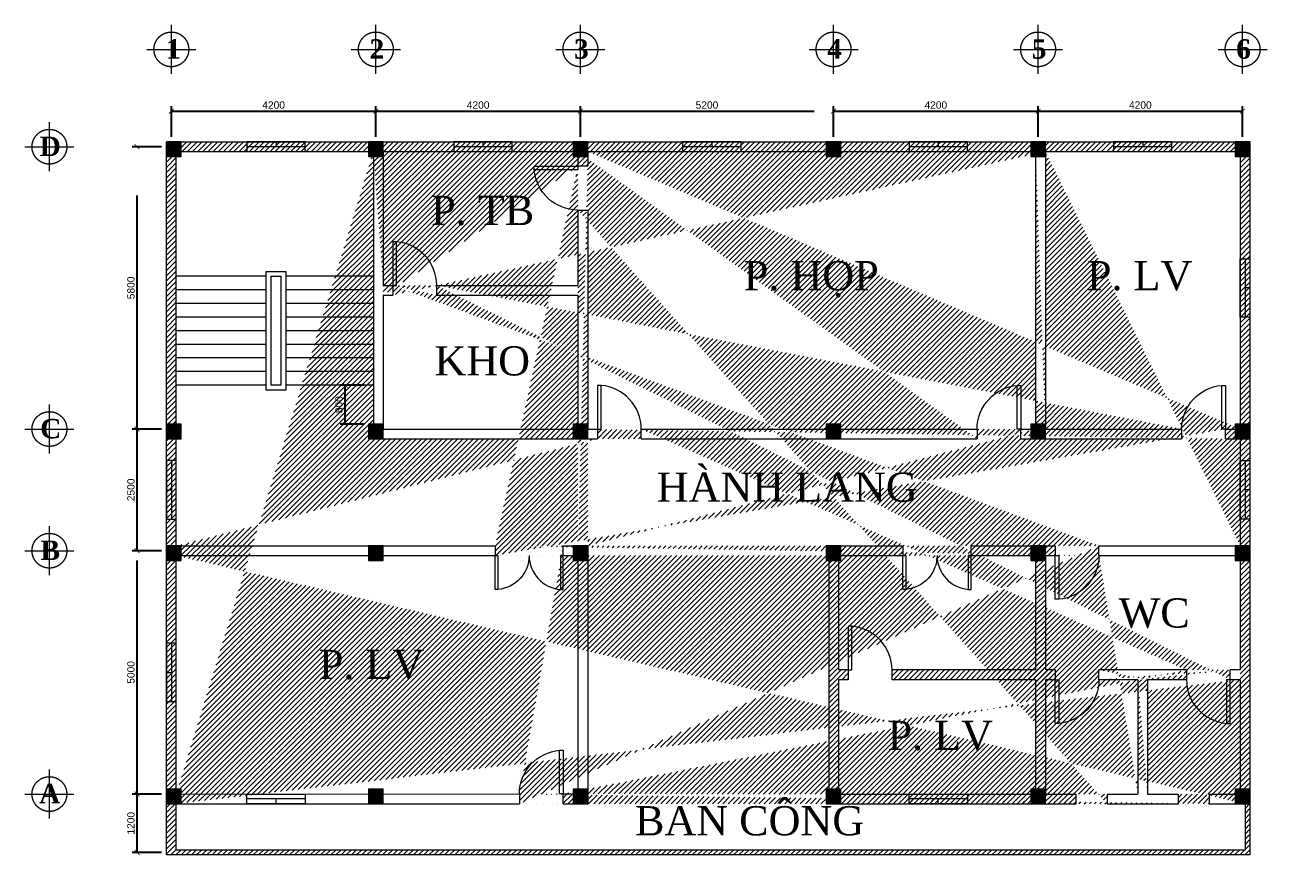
# Model space of a CAD drawing. Header units: inches. Extents: x 841 to 113868, y -38399 to 20899.
# Drawn here: x 841 to 26355, y 3195 to 20255 of the extents above; entities that cross this region are included whole.
import ezdxf

# ---------------------------------------------------------------- set-up
doc = ezdxf.new("R2010")
doc.units = ezdxf.units.IN
doc.header["$MEASUREMENT"] = 0
doc.linetypes.add('ACAD_ISO04W100', pattern=[30, 24, -3, 0, -3])
for name, color, linetype, lineweight in [('COT', 2, 'Continuous', 13), ('CUA DI', 3, 'Continuous', 9), ('HATCH', 8, 'Continuous', 5), ('KICH THUOC', 6, 'ACAD_ISO04W100', 5), ('NET DAM', 1, 'Continuous', 13), ('TEXT', 6, 'ACAD_ISO04W100', 5), ('TUONG', 1, 'Continuous', 13)]:
    doc.layers.add(name, color=color, linetype=linetype, lineweight=lineweight)
doc.layers.get('0').off()
doc.styles.get("Standard").update_dxf_attribs({"font": 'arial.ttf'})
doc.styles.add('TEXT', font='times.ttf')
doc.dimstyles.new('TL 100', dxfattribs={"dimscale": 100, "dimtxt": 1.5, "dimasz": 1, "dimexe": 1, "dimexo": 1, "dimgap": 0.5, "dimtad": 1, "dimtoh": 1, "dimdec": 0, "dimzin": 0, "dimdsep": 46, "dimtxsty": 'Standard', "dimblk": 'ARCHTICK', "dimblk1": 'ARCHTICK', "dimblk2": 'ARCHTICK', "dimcen": 6, "dimadec": 0, "dimazin": 0, "dimtfac": 1, "dimtdec": 0, "dimtofl": 0, "dimtmove": 2, "dimatfit": 3, "dimfxl": 1, "dimtolj": 1, "dimtzin": 0, "dimarcsym": 1})

# ---------------------------------------------------------------- blocks, each defined once
blk = doc.blocks.new('A$C3B6774D8')
at = {"layer": 'CUA DI', "ltscale": 200}
for p, q in [((1200, 100), (0, 100)), ((600, 200), (600, 100))]:
    blk.add_line(p, q, dxfattribs=at)
blk.add_lwpolyline([(0, 0), (1200, 0), (1200, 200), (0, 200)], close=True, dxfattribs=at)
blk = doc.blocks.new('_ArchTick')
at = {"color": 0, "linetype": 'ByBlock', "const_width": 0.15}
blk.add_lwpolyline([(-0.5, -0.5), (0.5, 0.5)], dxfattribs=at)
blk = doc.blocks.new('*D4')
at = {"layer": 'KICH THUOC', "color": 0, "lineweight": -2, "ltscale": 200, "transparency": 16777216}
for p, q in [((3650, 4450), (3045, 4450)), ((3145, 3250), (3145, 4450)), ((3650, 3250), (3045, 3250))]:
    blk.add_line(p, q, dxfattribs=at)
at = {"layer": 'KICH THUOC', "color": 0, "lineweight": -2, "transparency": 16777216, "xscale": 100, "yscale": 100, "zscale": 100}
for p, rotation in [((3145, 4450), 90), ((3145, 3250), 270)]:
    blk.add_blockref('_ArchTick', p, dxfattribs=dict(at, rotation=rotation))
at = {"layer": 'KICH THUOC', "color": 0, "ltscale": 200, "transparency": 16777216, "insert": (3020, 3850), "char_height": 150, "attachment_point": 5, "rotation": 90}
blk.add_mtext('\\A1;1200', dxfattribs=at)
blk = doc.blocks.new('*D5')
at = {"layer": 'KICH THUOC', "color": 0, "lineweight": -2, "ltscale": 200, "transparency": 16777216}
for p, q in [((3650, 9450), (3045, 9450)), ((3145, 4450), (3145, 9450)), ((3650, 4450), (3045, 4450))]:
    blk.add_line(p, q, dxfattribs=at)
at = {"layer": 'KICH THUOC', "color": 0, "lineweight": -2, "transparency": 16777216, "xscale": 100, "yscale": 100, "zscale": 100}
for p, rotation in [((3145, 9450), 90), ((3145, 4450), 270)]:
    blk.add_blockref('_ArchTick', p, dxfattribs=dict(at, rotation=rotation))
at = {"layer": 'KICH THUOC', "color": 0, "ltscale": 200, "transparency": 16777216, "insert": (3020, 6950), "char_height": 150, "attachment_point": 5, "rotation": 90}
blk.add_mtext('\\A1;5000', dxfattribs=at)
blk = doc.blocks.new('*D6')
at = {"layer": 'KICH THUOC', "color": 0, "lineweight": -2, "ltscale": 200, "transparency": 16777216}
for p, q in [((3650, 11950), (3045, 11950)), ((3145, 9450), (3145, 11950)), ((3650, 9450), (3045, 9450))]:
    blk.add_line(p, q, dxfattribs=at)
at = {"layer": 'KICH THUOC', "color": 0, "lineweight": -2, "transparency": 16777216, "xscale": 100, "yscale": 100, "zscale": 100}
for p, rotation in [((3145, 11950), 90), ((3145, 9450), 270)]:
    blk.add_blockref('_ArchTick', p, dxfattribs=dict(at, rotation=rotation))
at = {"layer": 'KICH THUOC', "color": 0, "ltscale": 200, "transparency": 16777216, "insert": (3020, 10700), "char_height": 150, "attachment_point": 5, "rotation": 90}
blk.add_mtext('\\A1;2500', dxfattribs=at)
blk = doc.blocks.new('*D7')
at = {"layer": 'KICH THUOC', "color": 0, "lineweight": -2, "ltscale": 200, "transparency": 16777216}
for p, q in [((3650, 17750), (3045, 17750)), ((3145, 11950), (3145, 17750)), ((3650, 11950), (3045, 11950))]:
    blk.add_line(p, q, dxfattribs=at)
at = {"layer": 'KICH THUOC', "color": 0, "lineweight": -2, "transparency": 16777216, "xscale": 100, "yscale": 100, "zscale": 100}
for p, rotation in [((3145, 17750), 90), ((3145, 11950), 270)]:
    blk.add_blockref('_ArchTick', p, dxfattribs=dict(at, rotation=rotation))
at = {"layer": 'KICH THUOC', "color": 0, "ltscale": 200, "transparency": 16777216, "insert": (3020, 14850), "char_height": 150, "attachment_point": 5, "rotation": 90}
blk.add_mtext('\\A1;5800', dxfattribs=at)
blk = doc.blocks.new('*D8')
at = {"layer": 'KICH THUOC', "color": 0, "lineweight": -2, "ltscale": 200, "transparency": 16777216}
for p, q in [((3850, 17950), (3850, 18581)), ((3850, 18481), (8050, 18481)), ((8050, 17950), (8050, 18581))]:
    blk.add_line(p, q, dxfattribs=at)
at = {"layer": 'KICH THUOC', "color": 0, "lineweight": -2, "transparency": 16777216, "xscale": 100, "yscale": 100, "zscale": 100, "rotation": 180}
blk.add_blockref('_ArchTick', (3850, 18481), dxfattribs=at)
at = {"layer": 'KICH THUOC', "color": 0, "lineweight": -2, "transparency": 16777216, "xscale": 100, "yscale": 100, "zscale": 100}
blk.add_blockref('_ArchTick', (8050, 18481), dxfattribs=at)
at = {"layer": 'KICH THUOC', "color": 0, "ltscale": 200, "transparency": 16777216, "insert": (5950, 18606), "char_height": 150, "attachment_point": 5}
blk.add_mtext('\\A1;4200', dxfattribs=at)
blk = doc.blocks.new('*D9')
at = {"layer": 'KICH THUOC', "color": 0, "lineweight": -2, "ltscale": 200, "transparency": 16777216}
for p, q in [((8050, 17950), (8050, 18581)), ((8050, 18481), (12250, 18481)), ((12250, 17950), (12250, 18581))]:
    blk.add_line(p, q, dxfattribs=at)
at = {"layer": 'KICH THUOC', "color": 0, "lineweight": -2, "transparency": 16777216, "xscale": 100, "yscale": 100, "zscale": 100, "rotation": 180}
blk.add_blockref('_ArchTick', (8050, 18481), dxfattribs=at)
at = {"layer": 'KICH THUOC', "color": 0, "lineweight": -2, "transparency": 16777216, "xscale": 100, "yscale": 100, "zscale": 100}
blk.add_blockref('_ArchTick', (12250, 18481), dxfattribs=at)
at = {"layer": 'KICH THUOC', "color": 0, "ltscale": 200, "transparency": 16777216, "insert": (10150, 18606), "char_height": 150, "attachment_point": 5}
blk.add_mtext('\\A1;4200', dxfattribs=at)
blk = doc.blocks.new('*D10')
at = {"layer": 'KICH THUOC', "color": 0, "lineweight": -2, "ltscale": 200, "transparency": 16777216}
for p, q in [((12250, 17950), (12250, 18581)), ((12250, 18481), (17450, 18481)), ((17450, 17950), (17450, 18581))]:
    blk.add_line(p, q, dxfattribs=at)
at = {"layer": 'KICH THUOC', "color": 0, "lineweight": -2, "transparency": 16777216, "xscale": 100, "yscale": 100, "zscale": 100, "rotation": 180}
blk.add_blockref('_ArchTick', (12250, 18481), dxfattribs=at)
at = {"layer": 'KICH THUOC', "color": 0, "lineweight": -2, "transparency": 16777216, "xscale": 100, "yscale": 100, "zscale": 100}
blk.add_blockref('_ArchTick', (17450, 18481), dxfattribs=at)
at = {"layer": 'KICH THUOC', "color": 0, "ltscale": 200, "transparency": 16777216, "insert": (14850, 18606), "char_height": 150, "attachment_point": 5}
blk.add_mtext('\\A1;5200', dxfattribs=at)
blk = doc.blocks.new('*D11')
at = {"layer": 'KICH THUOC', "color": 0, "lineweight": -2, "ltscale": 200, "transparency": 16777216}
for p, q in [((17450, 17950), (17450, 18581)), ((17450, 18481), (21650, 18481)), ((21650, 17950), (21650, 18581))]:
    blk.add_line(p, q, dxfattribs=at)
at = {"layer": 'KICH THUOC', "color": 0, "lineweight": -2, "transparency": 16777216, "xscale": 100, "yscale": 100, "zscale": 100, "rotation": 180}
blk.add_blockref('_ArchTick', (17450, 18481), dxfattribs=at)
at = {"layer": 'KICH THUOC', "color": 0, "lineweight": -2, "transparency": 16777216, "xscale": 100, "yscale": 100, "zscale": 100}
blk.add_blockref('_ArchTick', (21650, 18481), dxfattribs=at)
at = {"layer": 'KICH THUOC', "color": 0, "ltscale": 200, "transparency": 16777216, "insert": (19550, 18606), "char_height": 150, "attachment_point": 5}
blk.add_mtext('\\A1;4200', dxfattribs=at)
blk = doc.blocks.new('*D12')
at = {"layer": 'KICH THUOC', "color": 0, "lineweight": -2, "ltscale": 200, "transparency": 16777216}
for p, q in [((21650, 17950), (21650, 18581)), ((21650, 18481), (25850, 18481)), ((25850, 17950), (25850, 18581))]:
    blk.add_line(p, q, dxfattribs=at)
at = {"layer": 'KICH THUOC', "color": 0, "lineweight": -2, "transparency": 16777216, "xscale": 100, "yscale": 100, "zscale": 100, "rotation": 180}
blk.add_blockref('_ArchTick', (21650, 18481), dxfattribs=at)
at = {"layer": 'KICH THUOC', "color": 0, "lineweight": -2, "transparency": 16777216, "xscale": 100, "yscale": 100, "zscale": 100}
blk.add_blockref('_ArchTick', (25850, 18481), dxfattribs=at)
at = {"layer": 'KICH THUOC', "color": 0, "ltscale": 200, "transparency": 16777216, "insert": (23750, 18606), "char_height": 150, "attachment_point": 5}
blk.add_mtext('\\A1;4200', dxfattribs=at)
blk = doc.blocks.new('A$C16FA33CA')
at = {"layer": 'COT', "ltscale": 200}
h = blk.add_hatch(color=256, dxfattribs=at)
h.dxf.hatch_style = 1
h.paths.add_polyline_path([(0, 0), (300, 0), (300, 300), (0, 300)])
blk.add_lwpolyline([(0, 0), (300, 0), (300, 300), (0, 300)], close=True, dxfattribs=at)
blk = doc.blocks.new('A$C133B1768')
at = {"layer": 'CUA DI', "ltscale": 200}
blk.add_lwpolyline([(0, 0), (75, 0), (75, 897), (0, 897)], close=True, dxfattribs=at)
blk.add_arc((0, 0), 900, 0, 85.2455, dxfattribs=at)
blk = doc.blocks.new('A$C343266EA')
at = {"layer": 'CUA DI', "ltscale": 200}
blk.add_blockref('A$C133B1768', (0, 0), dxfattribs=at)
at = {"layer": 'CUA DI', "ltscale": 200, "xscale": -1}
blk.add_blockref('A$C133B1768', (1800, 0), dxfattribs=at)
blk = doc.blocks.new('*D16')
at = {"layer": 'KICH THUOC', "color": 0, "lineweight": -2, "ltscale": 200, "transparency": 16777216}
for p, q in [((7800, 12850), (7318, 12850)), ((7418, 12050), (7418, 12850)), ((7800, 12050), (7318, 12050))]:
    blk.add_line(p, q, dxfattribs=at)
at = {"layer": 'KICH THUOC', "color": 0, "lineweight": -2, "transparency": 16777216, "xscale": 100, "yscale": 100, "zscale": 100}
for p, rotation in [((7418, 12850), 90), ((7418, 12050), 270)]:
    blk.add_blockref('_ArchTick', p, dxfattribs=dict(at, rotation=rotation))
at = {"layer": 'KICH THUOC', "color": 0, "ltscale": 200, "transparency": 16777216, "insert": (7293, 12450), "char_height": 150, "attachment_point": 5, "rotation": 90}
blk.add_mtext('\\A1;800', dxfattribs=at)

msp = doc.modelspace()

# ---------------------------------------------------------------- hatches: boundary and pattern name
at = {"layer": 'HATCH', "ltscale": 200}
h = msp.add_hatch(dxfattribs=at)
h.set_pattern_fill('ANSI31', color=256, scale=600)
h.paths.add_polyline_path([(3750, 17850), (26000, 17850), (26000, 3200), (3750, 3200)])
h.paths.add_polyline_path([(22433.66, 4249.97), (22433.66, 4449.97), (21800, 4449.97), (21800, 6799.98), (22000, 6799.98), (22000, 6999.98), (21800, 6999.98), (21800, 9350), (22000, 9350), (22000, 9550), (20275, 9550), (20275, 9350), (21600, 9350), (21600, 6999.98), (18650, 6999.98), (18650, 6799.98), (21600, 6799.98), (21600, 4449.97), (17550, 4449.97), (17550, 6799.98), (17750, 6799.98), (17750, 6999.98), (17550, 6999.98), (17550, 9350), (18875, 9350), (18875, 9550), (17350, 9550), (17350, 4249.97)], flags=0)
edge = h.paths.add_edge_path(flags=16)
edge.add_line((25166.34, 4449.97), (25166.34, 4249.97))
edge.add_line((24533.66, 4249.97), (24533.66, 4449.97))
edge.add_line((23066.34, 4449.97), (23066.34, 4249.97))
edge.add_line((12200, 16450), (12400, 16450))
edge.add_line((12400, 17350), (12200, 17350))
edge.add_line((10498, 9551.84), (10498, 9351.47))
edge.add_line((11898, 9351.79), (11898, 9551.84))
edge.add_line((10998, 4451.76), (10998, 4251.52))
edge.add_line((11898, 4251.71), (11898, 4451.76))
edge.add_line((24698, 6999.98), (24698, 6799.98))
edge.add_line((25598, 6799.98), (25598, 6999.98))
edge.add_line((22900, 6799.98), (22900, 6999.98))
edge.add_line((23900, 6799.98), (23900, 4449.97))
edge.add_line((23700, 6799.98), (23700, 4449.97))
edge.add_line((22900, 9350), (22900, 9550))
edge.add_line((8400, 14900), (8400, 14700))
edge.add_line((9300, 14700), (9300, 14900))
edge.add_line((24598, 11950), (24598, 11750))
edge.add_line((25498, 11750), (25498, 11950))
edge.add_line((20398, 11950), (20398, 11750))
edge.add_line((21298, 11750), (21298, 11950))
edge.add_line((12600, 11950), (12600, 11750))
edge.add_line((13500, 11750), (13500, 11950))
edge.add_line((24698, 6999.98), (22900, 6999.98))
edge.add_line((25800, 6999.98), (25598, 6999.98))
edge.add_line((23700, 6799.98), (22900, 6799.98))
edge.add_line((24698, 6799.98), (23900, 6799.98))
edge.add_line((25800, 6799.98), (25598, 6799.98))
edge.add_line((9300, 14900), (12200, 14900))
edge.add_line((8200, 14900), (8400, 14900))
edge.add_line((9300, 14700), (12200, 14700))
edge.add_line((8200, 14700), (8400, 14700))
edge.add_line((21800, 17650), (21800, 11950))
edge.add_line((21600, 17650), (21600, 11950))
edge.add_line((12400, 9551.86), (12400, 4251.82))
edge.add_line((12400, 16450), (12400, 11950))
edge.add_line((12400, 17650), (12400, 17350))
edge.add_line((12200, 9351.86), (12200, 4451.82))
edge.add_line((12200, 14700), (12200, 11950))
edge.add_line((12200, 16450), (12200, 14900))
edge.add_line((12200, 17650), (12200, 17350))
edge.add_line((8200, 14700), (8200, 11950))
edge.add_line((8200, 17650), (8200, 14900))
edge.add_line((8000, 17650), (8000, 11750))
edge.add_line((25166.34, 4449.97), (25800, 4449.97))
edge.add_line((23900, 4449.97), (24533.66, 4449.97))
edge.add_line((23066.34, 4449.97), (23700, 4449.97))
edge.add_line((11898, 4451.75), (12200, 4451.82))
edge.add_line((3950, 4449.97), (10998, 4451.55))
edge.add_line((25166.34, 4249.97), (25900, 4249.97))
edge.add_line((23066.34, 4249.97), (24533.66, 4249.97))
edge.add_line((11898, 4251.71), (12400, 4251.82))
edge.add_line((3949.79, 4249.99), (10998, 4251.52))
edge.add_line((22900, 9550), (25800, 9550))
edge.add_line((11898, 9551.75), (12400, 9551.86))
edge.add_line((3950, 9550), (10498, 9551.44))
edge.add_line((22900, 9350), (25800, 9350))
edge.add_line((11898, 9351.79), (12200, 9351.86))
edge.add_line((3950, 9350), (10498, 9351.47))
edge.add_line((25498, 11950), (25800, 11950))
edge.add_line((21800, 11950), (24598, 11950))
edge.add_line((21298, 11950), (21600, 11950))
edge.add_line((13500, 11950), (20398, 11950))
edge.add_line((12400, 11950), (12600, 11950))
edge.add_line((8200, 11950), (12200, 11950))
edge.add_line((25498, 11750), (25800, 11750))
edge.add_line((21298, 11750), (24598, 11750))
edge.add_line((13500, 11750), (20398, 11750))
edge.add_line((8000, 11750), (12600, 11750))
edge.add_line((3950, 9550), (3950, 17650))
edge.add_line((3950, 17650), (8000, 17650))
edge.add_line((3950, 4449.97), (3950, 9350))
edge.add_line((25900, 4249.97), (25900, 3300))
edge.add_line((25900, 3300), (3950, 3300))
edge.add_line((3950, 3300), (3949.79, 4249.99))
edge.add_line((25800, 6799.98), (25800, 4449.97))
edge.add_line((25800, 9350), (25800, 6999.98))
edge.add_line((25800, 11750), (25800, 9550))
edge.add_line((21800, 17650), (25800, 17650))
edge.add_line((25800, 17650), (25800, 11950))
edge.add_line((12400, 17650), (21600, 17650))
edge.add_line((8200, 17650), (12200, 17650))
h = msp.add_hatch(dxfattribs=at)
h.set_pattern_fill('ANSI31', color=256, scale=600)
h.paths.add_polyline_path([(21600, 6999.98), (18650, 6999.98), (18650, 6799.98), (21600, 6799.98), (21600, 4449.97), (17550, 4449.97), (17550, 6799.98), (17750, 6799.98), (17750, 6999.98), (17550, 6999.98), (17550, 9350), (18875, 9350), (18875, 9550), (17350, 9550), (17350, 4249.97), (22433.66, 4249.97), (22433.66, 4449.97), (21800, 4449.97), (21800, 6799.98), (22000, 6799.98), (22000, 6999.98), (21800, 6999.98), (21800, 9350), (22000, 9350), (22000, 9550), (20275, 9550), (20275, 9350), (21600, 9350)])

# ---------------------------------------------------------------- linework, layer by layer
at = {"layer": 'KICH THUOC', "ltscale": 200}
for p, q in [((3850, 19245.5), (3850, 20254.5)), ((8050, 19245.5), (8050, 20254.5)), ((12250, 19245.5), (12250, 20254.5)), ((17450, 19245.5), (17450, 20254.5)), ((21650, 19245.5), (21650, 20254.5)), ((25850, 19245.5), (25850, 20254.5)), ((3345.5, 19750), (4354.5, 19750)), ((7545.5, 19750), (8554.5, 19750)), ((11745.5, 19750), (12754.5, 19750)), ((16945.5, 19750), (17954.5, 19750)), ((21145.5, 19750), (22154.5, 19750)), ((25345.5, 19750), (26354.5, 19750)), ((1345.5, 17245.5), (1345.5, 18254.5)), ((840.99, 17750), (1850, 17750)), ((1345.5, 11445.5), (1345.5, 12454.5)), ((840.99, 11950), (1850, 11950)), ((1345.5, 8945.5), (1345.5, 9954.5)), ((840.99, 9450), (1850, 9450)), ((1345.5, 3945.5), (1345.5, 4954.5)), ((840.99, 4450), (1850, 4450))]:
    msp.add_line(p, q, dxfattribs=at)
for centre in [(3850, 19750), (8050, 19750), (12250, 19750), (17450, 19750), (21650, 19750), (25850, 19750), (1345.5, 17750), (1345.5, 11950), (1345.5, 9450), (1345.5, 4450)]:
    msp.add_circle(centre, 357.19, dxfattribs=at)
at = {"layer": 'NET DAM', "ltscale": 200}
for p, q in [((5800, 15089.57), (3950, 15089.57)), ((8000, 15089.57), (6200, 15089.57)), ((5800, 14809.57), (3950, 14809.57)), ((8000, 14809.57), (6200, 14809.57)), ((5800, 14529.57), (3950, 14529.57)), ((8000, 14529.57), (6200, 14529.57)), ((5800, 14249.57), (3950, 14249.57)), ((8000, 14249.57), (6200, 14249.57)), ((5800, 13969.57), (3950, 13969.57)), ((8000, 13969.57), (6200, 13969.57)), ((5800, 13689.57), (3950, 13689.57)), ((8000, 13689.57), (6200, 13689.57)), ((5800, 13409.57), (3950, 13409.57)), ((8000, 13409.57), (6200, 13409.57)), ((5800, 13129.57), (3950, 13129.57)), ((8000, 13129.57), (6200, 13129.57)), ((5800, 12849.57), (3950, 12849.57)), ((8000, 12849.57), (6200, 12849.57))]:
    msp.add_line(p, q, dxfattribs=at)
for points in [[(5800, 15189.57), (6200, 15189.57), (6200, 12749.57), (5800, 12749.57)], [(5900, 15089.57), (6100, 15089.57), (6100, 12849.57), (5900, 12849.57)]]:
    msp.add_lwpolyline(points, close=True, dxfattribs=at)
at = {"layer": 'TUONG', "ltscale": 200}
for p, q in [((8000, 17650), (8000, 11750)), ((8200, 17650), (8200, 14900)), ((12200, 17650), (12200, 17350)), ((12400, 17650), (12400, 17350)), ((21600, 17650), (21600, 11950)), ((21800, 17650), (21800, 11950)), ((12200, 16450), (12200, 14900)), ((12400, 16450), (12400, 11950)), ((8200, 14900), (8400, 14900)), ((9300, 14900), (12200, 14900)), ((8200, 14700), (8400, 14700)), ((8200, 14700), (8200, 11950)), ((9300, 14700), (12200, 14700)), ((12200, 14700), (12200, 11950)), ((8000, 11750), (12600, 11750)), ((8200, 11950), (12200, 11950)), ((12400, 11950), (12600, 11950)), ((13500, 11950), (20398, 11950)), ((13500, 11750), (20398, 11750)), ((21298, 11950), (21600, 11950)), ((21298, 11750), (24598, 11750)), ((21800, 11950), (24598, 11950)), ((25498, 11950), (25800, 11950)), ((25498, 11750), (25800, 11750)), ((3950, 9550), (10498, 9551.44)), ((11898, 9551.75), (12400, 9551.86)), ((12400, 9551.86), (12400, 4251.82)), ((17350, 9550), (17350, 4249.97)), ((17350, 9550), (18875, 9550)), ((20275, 9550), (22000, 9550)), ((22900, 9550), (25800, 9550)), ((3950, 9350), (10498, 9351.47)), ((11898, 9351.79), (12200, 9351.86)), ((12200, 9351.86), (12200, 4451.82)), ((17550, 9350), (17550, 6999.98)), ((17550, 9350), (18875, 9350)), ((20275, 9350), (21600, 9350)), ((21600, 9350), (21600, 6999.98)), ((21800, 9350), (21800, 6999.98)), ((21800, 9350), (22000, 9350)), ((22900, 9350), (25800, 9350)), ((17750, 6999.98), (17550, 6999.98)), ((21600, 6999.98), (18650, 6999.98)), ((22000, 6999.98), (21800, 6999.98)), ((24698, 6999.98), (22900, 6999.98)), ((25800, 6999.98), (25598, 6999.98)), ((17550, 6799.98), (17550, 4449.97)), ((17750, 6799.98), (17550, 6799.98)), ((21600, 6799.98), (18650, 6799.98)), ((21600, 6799.98), (21600, 4449.97)), ((21800, 6799.98), (21800, 4449.97)), ((22000, 6799.98), (21800, 6799.98)), ((23700, 6799.98), (22900, 6799.98)), ((23700, 6799.98), (23700, 4449.97)), ((23900, 6799.98), (23900, 4449.97)), ((24698, 6799.98), (23900, 6799.98)), ((25800, 6799.98), (25598, 6799.98)), ((3950, 4449.97), (10998, 4451.55)), ((11898, 4451.75), (12200, 4451.82)), ((17550, 4449.97), (21600, 4449.97)), ((21800, 4449.97), (22433.66, 4449.97)), ((23066.34, 4449.97), (23700, 4449.97)), ((23900, 4449.97), (24533.66, 4449.97)), ((25166.34, 4449.97), (25800, 4449.97)), ((3949.79, 4249.99), (10998, 4251.52)), ((11898, 4251.71), (12400, 4251.82)), ((17350, 4249.97), (22433.66, 4249.97)), ((23066.34, 4249.97), (24533.66, 4249.97)), ((25166.34, 4249.97), (25900, 4249.97))]:
    msp.add_line(p, q, dxfattribs=at)
msp.add_lwpolyline([(3750, 17850), (26000, 17850), (26000, 3200), (3750, 3200)], close=True, dxfattribs=at)
for points in [[(3950, 9550), (3950, 17650), (8000, 17650)], [(8200, 17650), (12200, 17650)], [(12400, 17650), (21600, 17650)], [(21800, 17650), (25800, 17650), (25800, 11950)], [(12400, 17350), (12200, 17350)], [(12200, 16450), (12400, 16450)], [(8400, 14900), (8400, 14700)], [(9300, 14700), (9300, 14900)], [(12600, 11950), (12600, 11750)], [(13500, 11750), (13500, 11950)], [(20398, 11950), (20398, 11750)], [(21298, 11750), (21298, 11950)], [(24598, 11950), (24598, 11750)], [(25498, 11750), (25498, 11950)], [(25800, 11750), (25800, 9550)], [(10498, 9551.84), (10498, 9351.47)], [(11898, 9351.79), (11898, 9551.84)], [(18875, 9550), (18875, 9350)], [(20275, 9350), (20275, 9550)], [(22000, 9550), (22000, 9350)], [(22900, 9350), (22900, 9550)], [(3950, 4449.97), (3950, 9350)], [(25800, 9350), (25800, 6999.98)], [(17750, 6999.98), (17750, 6799.98)], [(18650, 6799.98), (18650, 6999.98)], [(22000, 6999.98), (22000, 6799.98)], [(22900, 6799.98), (22900, 6999.98)], [(24698, 6999.98), (24698, 6799.98)], [(25598, 6799.98), (25598, 6999.98)], [(25800, 6799.98), (25800, 4449.97)], [(10998, 4451.76), (10998, 4251.52)], [(11898, 4251.71), (11898, 4451.76)], [(22433.66, 4249.97), (22433.66, 4449.97)], [(23066.34, 4449.97), (23066.34, 4249.97)], [(24533.66, 4249.97), (24533.66, 4449.97)], [(25166.34, 4449.97), (25166.34, 4249.97)], [(25900, 4249.97), (25900, 3300), (3950, 3300), (3949.79, 4249.99)]]:
    msp.add_lwpolyline(points, dxfattribs=at)

# ---------------------------------------------------------------- block references
at = {"layer": 'COT', "ltscale": 200}
for p in [(3750, 17550), (7900, 17550), (12100, 17550), (17300, 17550), (21500, 17550), (25700, 17550), (3750, 11750), (7900, 11750), (12100, 11750), (17300, 11750), (21500, 11750), (25700, 11750), (3750, 9250), (7900, 9250), (12100, 9250), (17300, 9250), (21500, 9250), (25700, 9250), (3750, 4250), (7900, 4250), (12100, 4250), (17300, 4250), (21500, 4250), (25700, 4250)]:
    msp.add_blockref('A$C16FA33CA', p, dxfattribs=at)
at = {"layer": 'CUA DI', "ltscale": 200}
for name, p in [('A$C3B6774D8', (5400, 17650)), ('A$C3B6774D8', (9650, 17650)), ('A$C3B6774D8', (14350, 17650)), ('A$C3B6774D8', (19000, 17650)), ('A$C3B6774D8', (23200, 17650)), ('A$C133B1768', (8400, 14900)), ('A$C133B1768', (12600, 11950)), ('A$C133B1768', (17750, 6999.98))]:
    msp.add_blockref(name, p, dxfattribs=at)
at = {"layer": 'CUA DI', "ltscale": 200, "xscale": -1}
for name, p, rotation in [('A$C133B1768', (12200, 17350), 90), ('A$C3B6774D8', (25800, 14250), 270), ('A$C3B6774D8', (25800, 10100), 270), ('A$C133B1768', (22000, 9350), 180), ('A$C133B1768', (22000, 6799.98), 180), ('A$C3B6774D8', (5400, 4449.97), 180), ('A$C3B6774D8', (19000, 4449.97), 180)]:
    msp.add_blockref(name, p, dxfattribs=dict(at, rotation=rotation))
for p in [(21298, 11950), (25498, 11950), (11898, 4451.76)]:
    msp.add_blockref('A$C133B1768', p, dxfattribs=at)
at = {"layer": 'CUA DI', "ltscale": 200}
for name, p, rotation in [('A$C3B6774D8', (3950, 10100), 89.99999999999999), ('A$C3B6774D8', (3950, 6350), 89.99999999999999), ('A$C133B1768', (25598, 6799.98), 180)]:
    msp.add_blockref(name, p, dxfattribs=dict(at, rotation=rotation))
at = {"layer": 'CUA DI', "ltscale": 200, "xscale": -0.7777777888833423, "yscale": 0.7777777888833423, "zscale": 0.7777777888833423, "rotation": 180}
for p in [(10498, 9351.47), (18875, 9353.22)]:
    msp.add_blockref('A$C343266EA', p, dxfattribs=at)

# ---------------------------------------------------------------- texts
at = {"layer": 'KICH THUOC', "ltscale": 200, "char_height": 400, "attachment_point": 1, "style": 'TEXT'}
for s, insert in [('\\pi88.90096;{\\fTimes New Roman|b1|i0|c0|p18;1}', (3651.3, 19958.61)), ('\\pi68.38073;{\\fTimes New Roman|b1|i0|c0|p18;2}', (7851.3, 19958.61)), ('\\pi68.52524;{\\fTimes New Roman|b1|i0|c0|p18;3}', (12051.3, 19958.61)), ('\\pi66.06859;{\\fTimes New Roman|b1|i0|c0|p18;4}', (17251.3, 19958.61)), ('\\pi67.80269;{\\fTimes New Roman|b1|i0|c0|p18;5}', (21451.3, 19958.61)), ('\\pi66.64662;{\\fTimes New Roman|b1|i0|c0|p18;6}', (25651.3, 19958.61)), ('\\pi-2.71754;{\\fTimes New Roman|b1|i0|c0|p18;D}', (1146.8, 17958.61)), ('\\pi8.84315;{\\fTimes New Roman|b1|i0|c0|p18;C}', (1146.8, 12158.61)), ('\\pi13.90096;{\\fTimes New Roman|b1|i0|c0|p18;B}', (1146.8, 9658.61)), ('\\pi-13.41118;{\\fTimes New Roman|b1|i0|c0|p18;A}', (1146.8, 4658.61))]:
    msp.add_mtext_dynamic_manual_height_columns(s, width=389.3626, gutter_width=1, heights=[0], dxfattribs=dict(at, insert=insert))
at = {"layer": 'TEXT', "ltscale": 200, "char_height": 600, "attachment_point": 1, "style": 'TEXT'}
for s, width, insert in [('\\pi685.0038;{\\fTimes New Roman|b0|i0|c163|p18;P. TB}', 3374.6219, (8500.93, 16741.83)), ('\\pi356.23668;{\\fTimes New Roman|b0|i0|c163|p18;P. HỌP}', 3374.6219, (15251.16, 15401.38)), ('\\pi641.74497;{\\fTimes New Roman|b0|i0|c163|p18;P. LV}', 3374.6219, (22011.3, 15401.38)), ('\\pi752.05499;{\\fTimes New Roman|b0|i0|c163|p18;KHO}', 3374.6219, (8500.93, 13650.8)), ('\\pi296.29547;{\\fTimes New Roman|b0|i0|c163|p18;HÀNH LANG}', 5806.1454, (13520.78, 11055.92)), ('\\pi994.95333;{\\fTimes New Roman|b0|i0|c163|p18;WC}', 3374.6219, (22309.05, 8471.31)), ('\\pi641.74497;{\\fTimes New Roman|b0|i0|c163|p18;P. LV}', 3374.6219, (6237.76, 7413.43)), ('\\pi641.74497;{\\fTimes New Roman|b0|i0|c163|p18;P. LV}', 3374.6219, (17917.06, 5955.77)), ('\\pi130.46232;{\\fTimes New Roman|b0|i0|c163|p18;BAN CÔNG}', 4835.9787, (13240.85, 4202.2))]:
    msp.add_mtext_dynamic_manual_height_columns(s, width=width, gutter_width=1, heights=[0], dxfattribs=dict(at, insert=insert))

# ---------------------------------------------------------------- dimensions: what is measured, and where the dimension line sits
at = {"layer": 'KICH THUOC', "ltscale": 200}
for base, p1, p2, picture, middle in [((8050, 18480.87), (3850, 17850), (8050, 17850), '*D8', (5950, 18605.87)), ((12250, 18480.87), (8050, 17850), (12250, 17850), '*D9', (10150, 18605.87)), ((17450, 18480.87), (12250, 17850), (17450, 17850), '*D10', (14850, 18605.87)), ((21650, 18480.87), (17450, 17850), (21650, 17850), '*D11', (19550, 18605.87)), ((25850, 18480.87), (21650, 17850), (25850, 17850), '*D12', (23750, 18605.87))]:
    dim = msp.add_linear_dim(base=base, p1=p1, p2=p2, dimstyle='TL 100', dxfattribs=at)
    dim.commit()
    dim.dimension.update_dxf_attribs({"geometry": picture, "text_midpoint": middle})
for base, p1, p2, picture, middle in [((3145.37, 17750), (3750, 11950), (3750, 17750), '*D7', (3020.37, 14850)), ((7417.54, 12849.57), (7900, 12050), (7900, 12849.57), '*D16', (7292.54, 12449.78)), ((3145.37, 11950), (3750, 9450), (3750, 11950), '*D6', (3020.37, 10700)), ((3145.37, 9450), (3750, 4450), (3750, 9450), '*D5', (3020.37, 6950)), ((3145.37, 4450), (3750, 3250), (3750, 4450), '*D4', (3020.37, 3850))]:
    dim = msp.add_linear_dim(base=base, p1=p1, p2=p2, angle=90, dimstyle='TL 100', dxfattribs=at)
    dim.commit()
    dim.dimension.update_dxf_attribs({"geometry": picture, "text_midpoint": middle})

doc.saveas('drawing.dxf')
